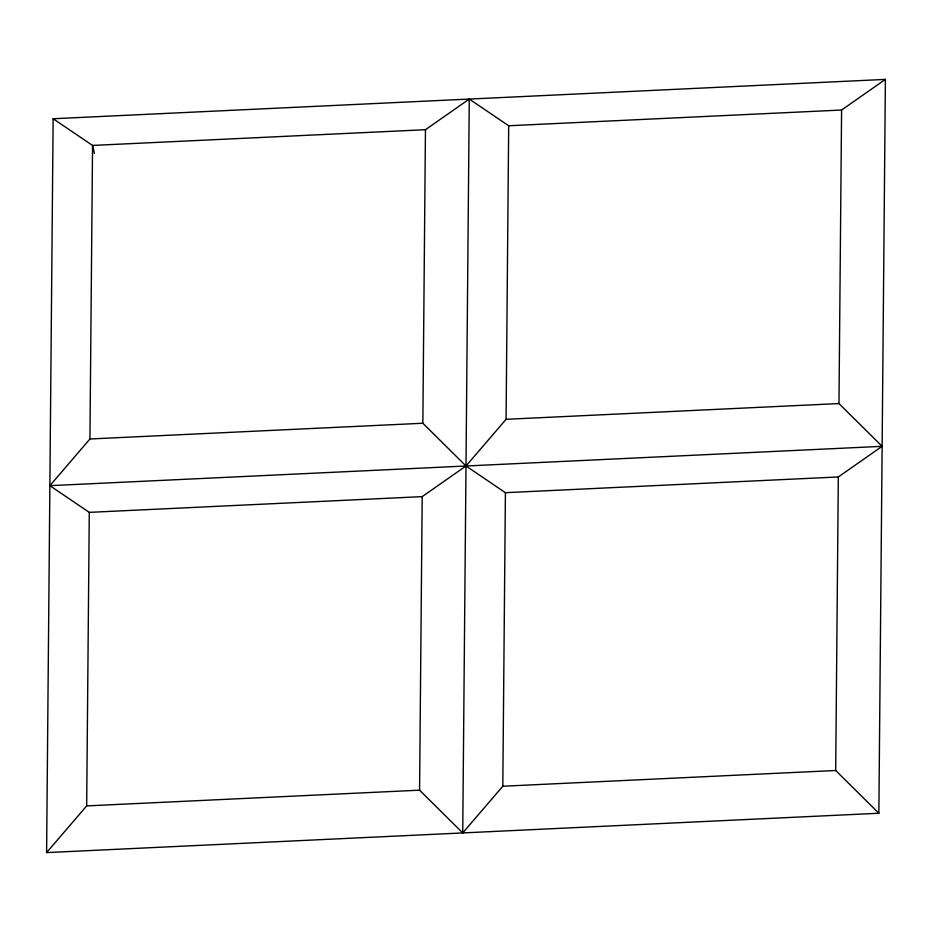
<?xml version="1.0" encoding="UTF-8"?>
<svg xmlns="http://www.w3.org/2000/svg" width="932" height="932" viewBox="0 0 932 932"><rect width="100%" height="100%" fill="white"/><g stroke="black" fill="none" stroke-linecap="round" stroke-linejoin="round"><path stroke-width="1.4" d="M46.6 852.605L53.136 118.748L885.4 79.395L878.864 813.252L46.6 852.605L86.676 805.9L89.286 512.367L49.874 485.677L89.938 438.984L92.559 145.439L53.136 118.748M425.458 129.699L422.848 423.245L466 466L505.412 492.69L502.802 786.235L462.726 832.928L419.575 790.173L422.196 496.628L466 466L506.076 419.307L508.686 125.762L469.274 99.072L425.458 129.699L92.559 145.439L94.423 153.477M462.726 832.928L469.274 99.072M878.864 813.252L835.701 770.496L838.322 476.951L882.126 446.323L838.975 403.568L841.596 110.023L885.4 79.395M508.686 125.762L841.596 110.023M89.938 438.984L422.848 423.245M506.076 419.307L838.975 403.568M49.874 485.677L882.126 446.323M89.286 512.367L422.196 496.628M505.412 492.69L838.322 476.951M86.676 805.9L419.575 790.173M502.802 786.235L835.701 770.496"/></g></svg>
